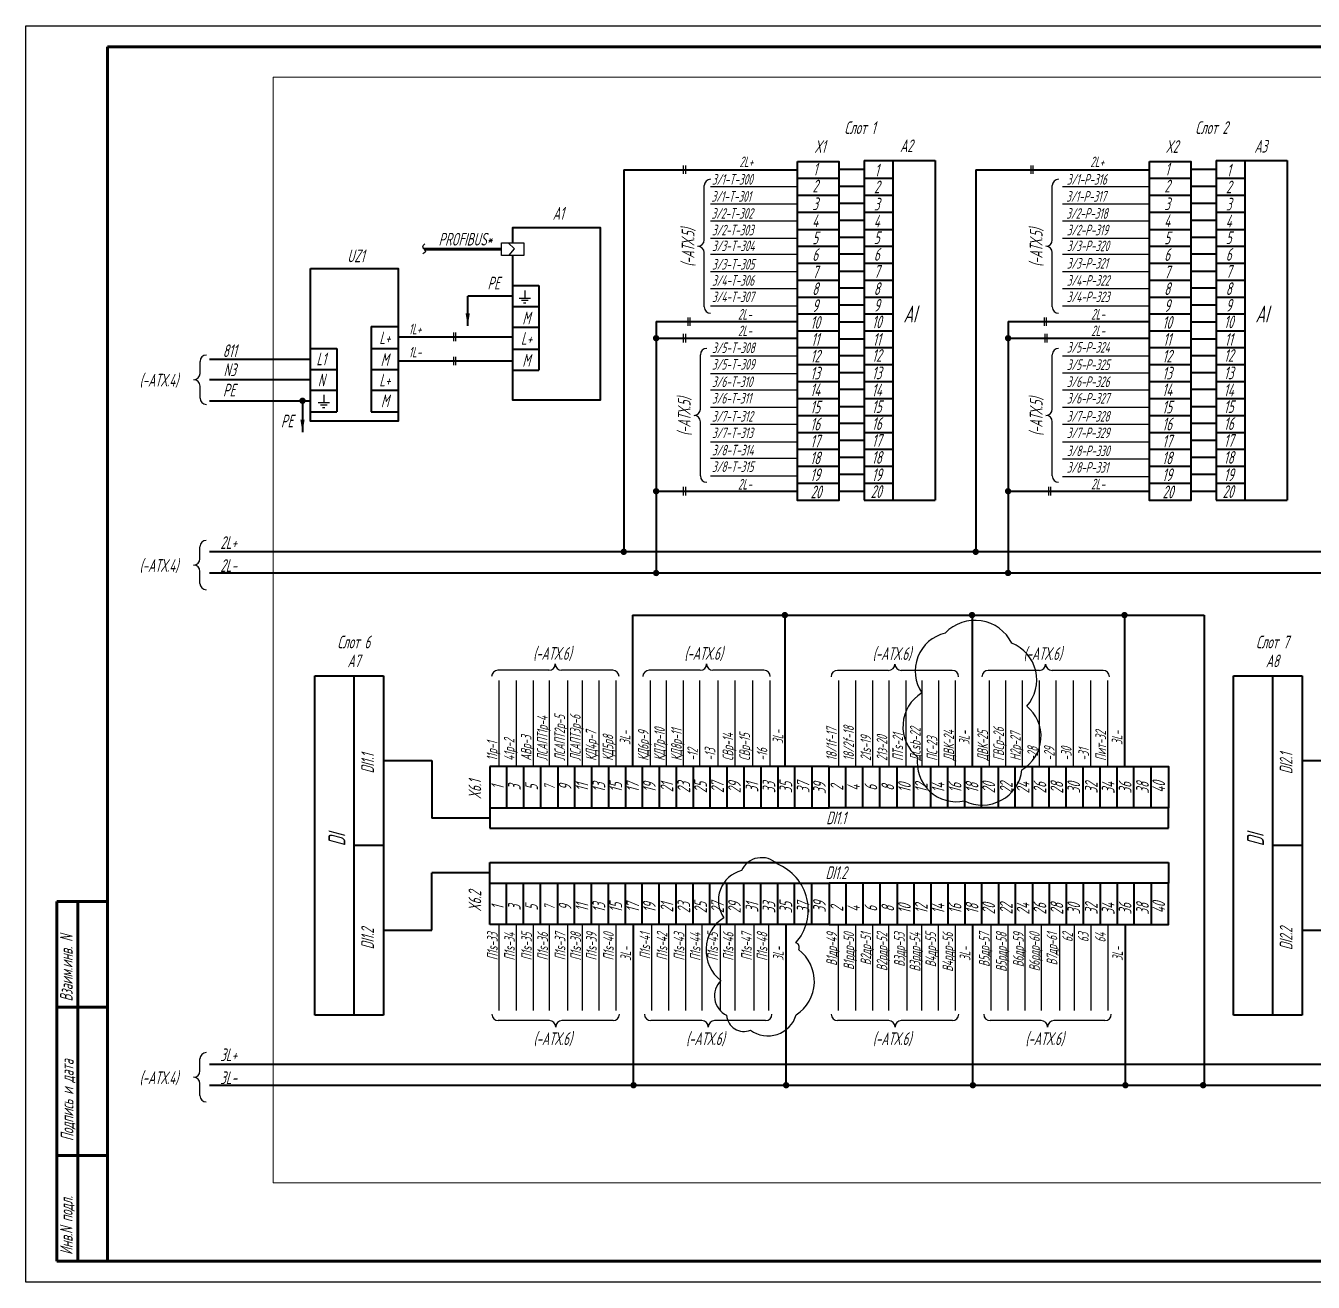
# Model space of a CAD drawing. Header units: millimetres. Extents: x -680 to 9204, y -4430 to 7779.
# Drawn here: x 3584.7 to 3888.9, y 2462.4 to 2759.4 of the extents above; entities that cross this region are included whole.
import ezdxf
from ezdxf.enums import TextEntityAlignment as Align

# ---------------------------------------------------------------- set-up
doc = ezdxf.new("R2010")
doc.units = ezdxf.units.MM
doc.layers.get('Defpoints').update_dxf_attribs({"color": 33})
for name, color, linetype, lineweight in [('Обводка', 6, 'Continuous', 25), ('Размерная', 4, 'Continuous', 25), ('Текст_КИП', 2, 'Continuous', 25), ('Тонкая', 5, 'Continuous', 20)]:
    doc.layers.add(name, color=color, linetype=linetype, lineweight=lineweight)
doc.layers.add('ТЕКСТ', color=2, linetype='Continuous')
doc.styles.add('Simplex', font='simplex.shx', dxfattribs={"width": 0.7, "oblique": 15})

msp = doc.modelspace()

# ---------------------------------------------------------------- linework, layer by layer
at = {"color": 1}
for p, q in [((3584.655, 2462.383), (3584.655, 2759.383)), ((3584.655, 2759.383), (4634.655, 2759.383)), ((4634.655, 2462.383), (3584.655, 2462.383))]:
    msp.add_line(p, q, dxfattribs=at)
at = {"lineweight": 60}
for p, q in [((3603.971, 2467.383), (3603.971, 2754.383)), ((3603.971, 2754.383), (4629.562, 2754.383)), ((3591.971, 2467.383), (3591.971, 2552.383)), ((3603.971, 2552.383), (3591.971, 2552.383)), ((3596.971, 2467.383), (3596.971, 2552.383)), ((3603.971, 2527.383), (3591.971, 2527.383)), ((3603.971, 2492.383), (3591.971, 2492.383)), ((3603.971, 2467.383), (3591.971, 2467.383)), ((4629.562, 2467.383), (3603.971, 2467.383))]:
    msp.add_line(p, q, dxfattribs=at)
at = {"lineweight": 40}
for p, q in [((3782.763, 2727.497), (3782.763, 2647.24)), ((3782.763, 2727.497), (3799.563, 2727.497)), ((3789.634, 2647.24), (3789.634, 2727.497)), ((3799.563, 2727.497), (3799.563, 2647.24)), ((3865.934, 2727.497), (3865.934, 2647.24)), ((3865.934, 2727.497), (3882.734, 2727.497)), ((3872.805, 2647.24), (3872.805, 2727.497)), ((3882.734, 2727.497), (3882.734, 2647.24)), ((3725.971, 2725.345), (3725.971, 2635.037)), ((3725.971, 2725.345), (3767.031, 2725.345)), ((3767.031, 2723.336), (3776.79, 2723.336)), ((3776.79, 2725.507), (3782.763, 2725.507)), ((3782.763, 2723.336), (3789.634, 2723.336)), ((3809.142, 2725.345), (3850.202, 2725.345)), ((3809.142, 2725.345), (3809.142, 2635.037)), ((3850.202, 2723.336), (3859.961, 2723.336)), ((3859.961, 2725.507), (3865.934, 2725.507)), ((3865.934, 2723.336), (3872.805, 2723.336)), ((3776.79, 2721.494), (3782.763, 2721.494)), ((3859.961, 2721.494), (3865.934, 2721.494)), ((3767.031, 2719.324), (3776.79, 2719.324)), ((3776.79, 2717.482), (3782.763, 2717.482)), ((3782.763, 2719.324), (3789.634, 2719.324)), ((3850.202, 2719.324), (3859.961, 2719.324)), ((3859.961, 2717.482), (3865.934, 2717.482)), ((3865.934, 2719.324), (3872.805, 2719.324)), ((3767.031, 2715.282), (3776.79, 2715.282)), ((3782.763, 2715.282), (3789.634, 2715.282)), ((3850.202, 2715.282), (3859.961, 2715.282)), ((3865.934, 2715.282), (3872.805, 2715.282)), ((3767.031, 2711.257), (3776.79, 2711.257)), ((3776.79, 2713.44), (3782.763, 2713.44)), ((3782.763, 2711.257), (3789.634, 2711.257)), ((3850.202, 2711.257), (3859.961, 2711.257)), ((3859.961, 2713.44), (3865.934, 2713.44)), ((3865.934, 2711.257), (3872.805, 2711.257)), ((3776.79, 2709.415), (3782.763, 2709.415)), ((3859.961, 2709.415), (3865.934, 2709.415)), ((3767.031, 2707.279), (3776.789, 2707.279)), ((3776.789, 2705.437), (3782.763, 2705.437)), ((3782.763, 2707.279), (3789.634, 2707.279)), ((3850.202, 2707.279), (3859.961, 2707.279)), ((3859.96, 2705.437), (3865.934, 2705.437)), ((3865.934, 2707.279), (3872.805, 2707.279)), ((3767.031, 2703.253), (3776.789, 2703.253)), ((3782.763, 2703.253), (3789.634, 2703.253)), ((3850.202, 2703.253), (3859.96, 2703.253)), ((3865.934, 2703.253), (3872.805, 2703.253)), ((3767.031, 2699.275), (3776.789, 2699.275)), ((3776.789, 2701.412), (3782.763, 2701.412)), ((3782.763, 2699.275), (3789.634, 2699.275)), ((3850.202, 2699.275), (3859.96, 2699.275)), ((3859.96, 2701.412), (3865.934, 2701.412)), ((3865.934, 2699.275), (3872.805, 2699.275)), ((3699.738, 2698.016), (3705.933, 2698.016)), ((3705.933, 2698.016), (3705.933, 2677.968)), ((3776.789, 2697.433), (3782.763, 2697.433)), ((3859.96, 2697.433), (3865.934, 2697.433)), ((3699.738, 2695.428), (3689.099, 2695.428)), ((3689.099, 2688.424), (3689.099, 2695.428)), ((3699.738, 2693.006), (3705.933, 2693.006)), ((3767.031, 2695.25), (3776.789, 2695.25)), ((3776.789, 2693.408), (3782.763, 2693.408)), ((3782.763, 2695.25), (3789.634, 2695.25)), ((3850.202, 2695.25), (3859.96, 2695.25)), ((3859.96, 2693.408), (3865.934, 2693.408)), ((3865.934, 2695.25), (3872.805, 2695.25)), ((3767.031, 2691.271), (3776.789, 2691.271)), ((3782.763, 2691.271), (3789.634, 2691.271)), ((3850.202, 2691.271), (3859.96, 2691.271)), ((3865.934, 2691.271), (3872.805, 2691.271)), ((3666.313, 2688.311), (3672.662, 2688.311)), ((3666.313, 2688.311), (3666.313, 2668.117)), ((3699.738, 2688.163), (3705.933, 2688.163)), ((3733.622, 2689.449), (3733.622, 2630.03)), ((3733.622, 2689.449), (3767.031, 2689.449)), ((3767.031, 2687.246), (3776.789, 2687.246)), ((3776.789, 2689.43), (3782.763, 2689.43)), ((3782.763, 2687.246), (3789.634, 2687.246)), ((3816.793, 2689.449), (3816.793, 2630.03)), ((3816.793, 2689.449), (3850.202, 2689.449)), ((3850.202, 2687.246), (3859.96, 2687.246)), ((3859.96, 2689.43), (3865.934, 2689.43)), ((3865.934, 2687.246), (3872.805, 2687.246)), ((3672.662, 2685.838), (3699.738, 2685.838)), ((3733.622, 2685.524), (3767.031, 2685.524)), ((3776.789, 2685.404), (3782.763, 2685.404)), ((3816.793, 2685.524), (3850.202, 2685.524)), ((3859.96, 2685.404), (3865.934, 2685.404)), ((3628.081, 2680.539), (3651.981, 2680.539)), ((3651.981, 2683.117), (3658.145, 2683.117)), ((3658.145, 2683.117), (3658.145, 2668.117)), ((3666.313, 2683.117), (3672.662, 2683.117)), ((3699.738, 2682.968), (3705.933, 2682.968)), ((3767.031, 2683.3), (3776.789, 2683.3)), ((3776.789, 2681.459), (3782.763, 2681.459)), ((3782.763, 2683.3), (3789.634, 2683.3)), ((3850.202, 2683.3), (3859.96, 2683.3)), ((3859.96, 2681.459), (3865.934, 2681.459)), ((3865.934, 2683.3), (3872.805, 2683.3)), ((3651.981, 2678.117), (3658.145, 2678.117)), ((3666.313, 2678.117), (3672.662, 2678.117)), ((3672.662, 2680.163), (3699.738, 2680.163)), ((3699.738, 2677.968), (3705.933, 2677.968)), ((3767.031, 2679.275), (3776.789, 2679.275)), ((3776.789, 2677.433), (3782.763, 2677.433)), ((3782.763, 2679.275), (3789.634, 2679.275)), ((3850.202, 2679.275), (3859.96, 2679.275)), ((3859.96, 2677.433), (3865.934, 2677.433)), ((3865.934, 2679.275), (3872.805, 2679.275)), ((3628.081, 2675.739), (3651.981, 2675.739)), ((3767.031, 2675.285), (3776.789, 2675.285)), ((3782.763, 2675.285), (3789.634, 2675.285)), ((3850.202, 2675.285), (3859.96, 2675.285)), ((3865.934, 2675.285), (3872.805, 2675.285)), ((3651.981, 2673.274), (3658.145, 2673.274)), ((3666.313, 2673.274), (3672.662, 2673.274)), ((3776.789, 2673.443), (3782.763, 2673.443)), ((3859.96, 2673.443), (3865.934, 2673.443)), ((3628.081, 2670.741), (3651.981, 2670.741)), ((3650.053, 2670.741), (3650.053, 2663.285)), ((3767.031, 2671.259), (3776.789, 2671.259)), ((3776.789, 2669.418), (3782.763, 2669.418)), ((3782.763, 2671.259), (3789.634, 2671.259)), ((3850.202, 2671.259), (3859.96, 2671.259)), ((3859.96, 2669.418), (3865.934, 2669.418)), ((3865.934, 2671.259), (3872.805, 2671.259)), ((3651.981, 2668.117), (3658.145, 2668.117)), ((3666.313, 2668.117), (3672.662, 2668.117)), ((3767.031, 2667.258), (3776.789, 2667.258)), ((3776.789, 2665.417), (3782.763, 2665.417)), ((3782.763, 2667.258), (3789.634, 2667.258)), ((3850.202, 2667.258), (3859.96, 2667.258)), ((3859.96, 2665.417), (3865.934, 2665.417)), ((3865.934, 2667.258), (3872.805, 2667.258)), ((3767.031, 2663.233), (3776.789, 2663.233)), ((3782.763, 2663.233), (3789.634, 2663.233)), ((3850.202, 2663.233), (3859.96, 2663.233)), ((3865.934, 2663.233), (3872.805, 2663.233)), ((3767.031, 2659.261), (3776.789, 2659.261)), ((3776.789, 2661.391), (3782.763, 2661.391)), ((3782.763, 2659.261), (3789.634, 2659.261)), ((3850.202, 2659.261), (3859.96, 2659.261)), ((3859.96, 2661.391), (3865.934, 2661.391)), ((3865.934, 2659.261), (3872.805, 2659.261)), ((3776.789, 2657.419), (3782.763, 2657.419)), ((3859.96, 2657.419), (3865.934, 2657.419)), ((3767.031, 2655.26), (3776.789, 2655.26)), ((3776.789, 2653.418), (3782.763, 2653.418)), ((3782.763, 2655.26), (3789.634, 2655.26)), ((3850.202, 2655.26), (3859.96, 2655.26)), ((3859.96, 2653.418), (3865.934, 2653.418)), ((3865.934, 2655.26), (3872.805, 2655.26)), ((3767.031, 2651.235), (3776.789, 2651.235)), ((3782.763, 2651.235), (3789.634, 2651.235)), ((3850.202, 2651.235), (3859.96, 2651.235)), ((3865.934, 2651.235), (3872.805, 2651.235)), ((3733.622, 2649.358), (3767.031, 2649.358)), ((3776.789, 2649.393), (3782.763, 2649.393)), ((3782.763, 2647.24), (3799.563, 2647.24)), ((3816.793, 2649.358), (3850.202, 2649.358)), ((3859.96, 2649.393), (3865.934, 2649.393)), ((3865.934, 2647.24), (3882.734, 2647.24)), ((3728.041, 2620.083), (3728.041, 2584.436)), ((3728.041, 2620.083), (3863.104, 2620.083)), ((3764.044, 2620.083), (3764.044, 2584.436)), ((3808.271, 2620.083), (3808.271, 2584.436)), ((3844.307, 2620.082), (3844.307, 2584.435)), ((3863.104, 2620.083), (3863.104, 2508.957)), ((3653.005, 2605.725), (3669.184, 2605.725)), ((3653.005, 2525.543), (3653.005, 2605.725)), ((3662.184, 2605.725), (3662.184, 2525.543)), ((3669.184, 2605.725), (3669.184, 2525.543)), ((3870.072, 2605.725), (3886.251, 2605.725)), ((3870.072, 2525.543), (3870.072, 2605.725)), ((3879.251, 2605.725), (3879.251, 2525.543)), ((3886.251, 2605.725), (3886.251, 2525.543)), ((3669.184, 2585.68), (3680.616, 2585.68)), ((3680.616, 2585.68), (3680.616, 2572.115)), ((3698.282, 2584.314), (3698.282, 2574.555)), ((3702.294, 2584.314), (3702.294, 2574.555)), ((3706.336, 2584.314), (3706.336, 2574.555)), ((3710.362, 2584.314), (3710.362, 2574.555)), ((3714.34, 2584.314), (3714.34, 2574.555)), ((3718.365, 2584.314), (3718.365, 2574.555)), ((3722.344, 2584.314), (3722.344, 2574.555)), ((3726.369, 2584.314), (3726.369, 2574.555)), ((3730.347, 2584.314), (3730.347, 2574.556)), ((3734.373, 2584.314), (3734.373, 2574.556)), ((3738.318, 2584.314), (3738.318, 2574.556)), ((3742.344, 2584.314), (3742.344, 2574.556)), ((3746.334, 2584.314), (3746.334, 2574.556)), ((3750.359, 2584.314), (3750.359, 2574.556)), ((3754.36, 2584.314), (3754.36, 2574.556)), ((3758.386, 2584.314), (3758.386, 2574.556)), ((3762.358, 2584.314), (3762.358, 2574.556)), ((3766.359, 2584.314), (3766.359, 2574.556)), ((3770.384, 2584.314), (3770.384, 2574.556)), ((3778.465, 2574.556), (3778.465, 2584.314)), ((3782.477, 2574.556), (3782.477, 2584.314)), ((3786.519, 2574.556), (3786.519, 2584.314)), ((3790.544, 2574.556), (3790.544, 2584.314)), ((3794.522, 2574.556), (3794.522, 2584.314)), ((3798.548, 2574.556), (3798.548, 2584.314)), ((3802.526, 2574.556), (3802.526, 2584.314)), ((3806.551, 2574.556), (3806.551, 2584.314)), ((3810.53, 2574.556), (3810.53, 2584.314)), ((3814.555, 2574.556), (3814.555, 2584.314)), ((3818.501, 2574.556), (3818.501, 2584.313)), ((3822.526, 2574.556), (3822.526, 2584.313)), ((3826.516, 2574.556), (3826.516, 2584.313)), ((3830.542, 2574.556), (3830.542, 2584.313)), ((3834.543, 2574.556), (3834.543, 2584.313)), ((3838.568, 2574.556), (3838.568, 2584.313)), ((3842.54, 2574.556), (3842.54, 2584.313)), ((3846.541, 2574.556), (3846.541, 2584.313)), ((3850.566, 2574.556), (3850.566, 2584.313)), ((3886.251, 2585.68), (3897.683, 2585.68)), ((3694.301, 2574.555), (3694.301, 2569.676)), ((3854.666, 2569.676), (3854.666, 2574.555)), ((3694.301, 2572.115), (3680.616, 2572.115)), ((3694.301, 2569.676), (3854.666, 2569.678)), ((3669.184, 2565.634), (3662.184, 2565.634)), ((3886.251, 2565.634), (3879.251, 2565.634)), ((3694.301, 2559.153), (3680.616, 2559.153)), ((3680.616, 2545.589), (3680.616, 2559.153)), ((3694.301, 2556.714), (3694.301, 2561.593)), ((3694.301, 2561.593), (3854.666, 2561.59)), ((3854.666, 2561.592), (3854.666, 2556.714)), ((3698.282, 2546.955), (3698.282, 2556.714)), ((3702.294, 2546.955), (3702.294, 2556.713)), ((3706.336, 2546.955), (3706.336, 2556.713)), ((3710.362, 2546.955), (3710.362, 2556.713)), ((3714.34, 2546.955), (3714.34, 2556.713)), ((3718.365, 2546.955), (3718.365, 2556.713)), ((3722.344, 2546.955), (3722.344, 2556.713)), ((3726.369, 2546.955), (3726.369, 2556.713)), ((3730.347, 2546.955), (3730.347, 2556.713)), ((3734.373, 2546.955), (3734.373, 2556.713)), ((3738.318, 2546.955), (3738.318, 2556.713)), ((3742.344, 2546.955), (3742.344, 2556.713)), ((3746.334, 2546.955), (3746.334, 2556.713)), ((3750.359, 2546.955), (3750.359, 2556.713)), ((3754.36, 2546.955), (3754.36, 2556.713)), ((3758.386, 2546.955), (3758.386, 2556.712)), ((3762.358, 2546.955), (3762.358, 2556.712)), ((3766.359, 2546.955), (3766.359, 2556.712)), ((3770.384, 2546.955), (3770.384, 2556.712)), ((3778.465, 2556.713), (3778.465, 2546.954)), ((3782.477, 2556.713), (3782.477, 2546.954)), ((3786.519, 2556.713), (3786.519, 2546.954)), ((3790.544, 2556.713), (3790.544, 2546.955)), ((3794.522, 2556.713), (3794.522, 2546.955)), ((3798.548, 2556.713), (3798.548, 2546.955)), ((3802.526, 2556.713), (3802.526, 2546.955)), ((3806.551, 2556.713), (3806.551, 2546.955)), ((3810.53, 2556.713), (3810.53, 2546.955)), ((3814.555, 2556.713), (3814.555, 2546.955)), ((3818.501, 2556.713), (3818.501, 2546.955)), ((3822.526, 2556.713), (3822.526, 2546.955)), ((3826.516, 2556.713), (3826.516, 2546.955)), ((3830.542, 2556.713), (3830.542, 2546.955)), ((3834.543, 2556.713), (3834.543, 2546.955)), ((3838.568, 2556.713), (3838.568, 2546.955)), ((3842.54, 2556.713), (3842.54, 2546.955)), ((3846.541, 2556.713), (3846.541, 2546.955)), ((3850.566, 2556.713), (3850.566, 2546.956)), ((3728.291, 2508.957), (3728.291, 2546.955)), ((3764.337, 2508.957), (3764.337, 2546.955)), ((3808.473, 2508.957), (3808.473, 2546.955)), ((3844.519, 2508.957), (3844.519, 2546.955)), ((3669.184, 2545.589), (3680.616, 2545.589)), ((3886.251, 2545.589), (3897.683, 2545.589)), ((3669.184, 2525.543), (3653.005, 2525.543)), ((3886.251, 2525.543), (3870.072, 2525.543))]:
    msp.add_line(p, q, dxfattribs=at)
for p, q in [((3746.474, 2721.356), (3767.031, 2721.356)), ((3829.645, 2721.356), (3850.202, 2721.356)), ((3746.474, 2717.314), (3767.031, 2717.314)), ((3829.645, 2717.314), (3850.202, 2717.314)), ((3746.474, 2713.289), (3767.031, 2713.289)), ((3829.645, 2713.289), (3850.202, 2713.289)), ((3700.14, 2706.619), (3698.668, 2708.059)), ((3746.474, 2709.164), (3767.031, 2709.164)), ((3829.645, 2709.164), (3850.202, 2709.164)), ((3698.884, 2705.117), (3700.14, 2706.619)), ((3746.474, 2705.361), (3767.031, 2705.361)), ((3829.645, 2705.361), (3850.202, 2705.361)), ((3746.474, 2701.307), (3767.031, 2701.307)), ((3829.645, 2701.307), (3850.202, 2701.307)), ((3746.474, 2697.281), (3767.031, 2697.281)), ((3829.645, 2697.281), (3850.202, 2697.281)), ((3746.474, 2693.169), (3767.031, 2693.169)), ((3829.645, 2693.169), (3850.202, 2693.169)), ((3746.474, 2681.365), (3767.031, 2681.365)), ((3829.645, 2681.386), (3850.202, 2681.386)), ((3746.474, 2677.22), (3767.031, 2677.22)), ((3829.645, 2677.364), (3850.202, 2677.364)), ((3746.474, 2673.339), (3767.031, 2673.339)), ((3829.645, 2673.339), (3850.202, 2673.339)), ((3746.474, 2669.194), (3767.031, 2669.194)), ((3829.645, 2669.194), (3850.202, 2669.194)), ((3746.474, 2665.169), (3767.031, 2665.169)), ((3829.645, 2665.169), (3850.202, 2665.169)), ((3746.474, 2661.023), (3767.031, 2661.023)), ((3829.645, 2661.023), (3850.202, 2661.023)), ((3746.474, 2657.171), (3767.031, 2657.171)), ((3829.645, 2656.998), (3850.202, 2656.998)), ((3746.474, 2653.026), (3767.031, 2653.026)), ((3829.645, 2652.853), (3850.202, 2652.853)), ((3669.184, 2605.725), (3669.184, 2565.634)), ((3696.475, 2604.651), (3696.475, 2584.314)), ((3700.517, 2604.651), (3700.517, 2584.314)), ((3704.542, 2604.651), (3704.542, 2584.314)), ((3708.345, 2604.651), (3708.345, 2584.314)), ((3712.688, 2604.651), (3712.688, 2584.314)), ((3716.145, 2604.651), (3716.145, 2584.314)), ((3720.091, 2604.651), (3720.091, 2584.314)), ((3724.07, 2604.651), (3724.07, 2584.314)), ((3732.208, 2604.651), (3732.208, 2584.314)), ((3736.012, 2604.651), (3736.012, 2584.314)), ((3740.037, 2604.651), (3740.037, 2584.314)), ((3752.199, 2604.651), (3752.199, 2584.314)), ((3756.377, 2604.651), (3756.377, 2584.314)), ((3776.712, 2604.651), (3776.712, 2584.313)), ((3780.754, 2604.651), (3780.754, 2584.313)), ((3784.78, 2604.651), (3784.78, 2584.313)), ((3788.583, 2604.651), (3788.583, 2584.313)), ((3792.646, 2604.651), (3792.646, 2584.313)), ((3796.415, 2604.651), (3796.415, 2584.313)), ((3800.329, 2604.651), (3800.329, 2584.313)), ((3804.307, 2604.651), (3804.307, 2584.313)), ((3812.311, 2604.651), (3812.311, 2584.313)), ((3816.15, 2604.651), (3816.15, 2584.313)), ((3820.14, 2604.651), (3820.14, 2584.313)), ((3840.264, 2604.65), (3840.264, 2584.313)), ((3886.251, 2605.725), (3886.251, 2565.634)), ((3696.561, 2526.618), (3696.561, 2546.955)), ((3700.603, 2526.618), (3700.603, 2546.955)), ((3704.628, 2526.618), (3704.628, 2546.955)), ((3708.431, 2526.618), (3708.431, 2546.955)), ((3712.775, 2526.618), (3712.775, 2546.955)), ((3716.231, 2526.618), (3716.231, 2546.955)), ((3720.177, 2526.618), (3720.177, 2546.955)), ((3724.203, 2526.618), (3724.203, 2546.955)), ((3732.607, 2526.618), (3732.607, 2546.955)), ((3736.649, 2526.618), (3736.649, 2546.955)), ((3740.674, 2526.618), (3740.674, 2546.955)), ((3744.477, 2526.618), (3744.477, 2546.955)), ((3748.821, 2526.618), (3748.821, 2546.955)), ((3752.277, 2526.618), (3752.277, 2546.955)), ((3756.818, 2526.618), (3756.818, 2546.955)), ((3760.275, 2526.618), (3760.275, 2546.955)), ((3776.743, 2526.618), (3776.743, 2546.955)), ((3780.785, 2526.618), (3780.785, 2546.955)), ((3784.811, 2526.618), (3784.811, 2546.955)), ((3788.614, 2526.618), (3788.614, 2546.955)), ((3792.957, 2526.618), (3792.957, 2546.955)), ((3796.414, 2526.618), (3796.414, 2546.955)), ((3800.36, 2526.618), (3800.36, 2546.955)), ((3804.385, 2526.618), (3804.385, 2546.955)), ((3812.789, 2526.618), (3812.789, 2546.955)), ((3816.831, 2526.618), (3816.831, 2546.955)), ((3820.857, 2526.618), (3820.857, 2546.955)), ((3824.66, 2526.618), (3824.66, 2546.955)), ((3829.003, 2526.618), (3829.003, 2546.955))]:
    msp.add_line(p, q)
at = {"color": 2, "lineweight": 60}
msp.add_line((3697.096, 2706.579), (3678.788, 2706.579), dxfattribs=at)
at = {"color": 1, "lineweight": 40}
for p, q in [((4184.413, 2635.037), (3628.081, 2635.037)), ((3628.081, 2513.962), (4292.63, 2513.961))]:
    msp.add_line(p, q, dxfattribs=at)
at = {"color": 4, "lineweight": 40}
for p, q in [((3628.081, 2630.03), (4163.206, 2630.029)), ((3628.081, 2508.954), (4296.834, 2508.954))]:
    msp.add_line(p, q, dxfattribs=at)
at = {"lineweight": 40}
for points in [[(3767.031, 2727.317), (3776.79, 2727.317), (3776.788, 2647.135), (3767.031, 2647.135)], [(3850.202, 2727.317), (3859.961, 2727.317), (3859.959, 2647.135), (3850.202, 2647.135)], [(3651.981, 2702.03), (3672.662, 2702.03), (3672.662, 2665.943), (3651.981, 2665.943)], [(3694.301, 2584.314), (3694.301, 2574.555), (3774.484, 2574.556), (3774.484, 2584.314)], [(3774.484, 2574.556), (3774.484, 2584.314), (3854.666, 2584.313), (3854.666, 2574.556)], [(3694.301, 2546.955), (3694.301, 2556.714), (3774.484, 2556.712), (3774.484, 2546.955)], [(3774.484, 2556.713), (3774.484, 2546.954), (3854.666, 2546.956), (3854.666, 2556.713)]]:
    msp.add_lwpolyline(points, close=True, dxfattribs=at)
msp.add_lwpolyline([(3699.738, 2708.06), (3699.738, 2711.696), (3720.42, 2711.696), (3720.42, 2670.879), (3699.738, 2670.879), (3699.738, 2705.109)], dxfattribs=at)
msp.add_lwpolyline([(3702.38, 2705.109), (3697.096, 2705.109), (3697.096, 2708.06), (3702.38, 2708.06)], close=True)
at = {"lineweight": 40, "const_width": 0.75}
for points in [[(3733.247, 2685.524, 1), (3733.997, 2685.524, 1)], [(3816.418, 2685.524, 1), (3817.168, 2685.524, 1)], [(3649.678, 2670.741, 1), (3650.428, 2670.741, 1)], [(3733.247, 2649.358, 1), (3733.997, 2649.358, 1)], [(3816.418, 2649.358, 1), (3817.168, 2649.358, 1)], [(3725.596, 2635.037, 1), (3726.346, 2635.037, 1)], [(3808.767, 2635.037, 1), (3809.517, 2635.037, 1)], [(3733.247, 2630.029, 1), (3733.997, 2630.029, 1)], [(3816.418, 2630.03, 1), (3817.168, 2630.03, 1)], [(3764.044, 2619.709, 1), (3764.044, 2620.459, 1)], [(3808.271, 2619.709, 1), (3808.271, 2620.459, 1)], [(3844.307, 2619.708, 1), (3844.307, 2620.458, 1)], [(3728.666, 2508.954, -1), (3727.916, 2508.954, -1)], [(3764.712, 2508.954, -1), (3763.962, 2508.954, -1)], [(3808.849, 2508.954, -1), (3808.099, 2508.954, -1)], [(3844.895, 2508.954, -1), (3844.145, 2508.954, -1)], [(3863.256, 2508.954, -1), (3862.506, 2508.954, -1)]]:
    msp.add_lwpolyline(points, format="xyb", close=True, dxfattribs=at)
msp.add_spline([(3678.977, 2707.845), (3678.45, 2707.076), (3679.142, 2706.055), (3678.453, 2705.476)], degree=3)
at = {"lineweight": 40}
for points in [[(3688.599, 2691.424), (3689.599, 2691.424), (3689.099, 2688.424)], [(3650.553, 2666.285), (3649.553, 2666.285), (3650.053, 2663.285)]]:
    msp.add_solid(points, dxfattribs=at)
at = {"layer": 'Defpoints'}
for p, q in [((3743.84, 2604.651), (3743.84, 2584.314)), ((3748.183, 2604.651), (3748.183, 2584.314)), ((3760.476, 2604.651), (3760.476, 2584.314)), ((3824.165, 2604.651), (3824.165, 2584.313)), ((3828.113, 2604.651), (3828.113, 2584.313)), ((3832.139, 2604.651), (3832.139, 2584.313)), ((3836.238, 2604.65), (3836.238, 2584.313)), ((3832.46, 2526.618), (3832.46, 2546.955)), ((3836.406, 2526.618), (3836.406, 2546.955)), ((3840.431, 2526.618), (3840.431, 2546.955))]:
    msp.add_line(p, q, dxfattribs=at)
at = {"layer": 'Defpoints', "color": 2}
for points in [[(3801.933, 2615.84, 0.5205671), (3796.404, 2601.672, 0.5205671), (3796.404, 2601.672, 0.5205671), (3795.411, 2586.513, 0.5205671), (3795.411, 2586.513, 0.5205671), (3806.469, 2576.171, 0.5205671), (3806.469, 2576.171, 0.5205671), (3820.08, 2583.538, 0.5205671), (3820.08, 2583.538, 0.5205671), (3821.214, 2598.555, 0.5205671), (3821.214, 2598.555, 0.5205671), (3817.669, 2613.431, 0.5205671), (3817.669, 2613.431, 0.5205671)], [(3762.218, 2561.252, 0.5205671), (3753.775, 2559.677, 0.5205671), (3749.61, 2548.541, 0.5205671), (3748.935, 2533.692, 0.5205671), (3750.285, 2525.48, 0.5205671), (3755.914, 2521.993, 0.5205671), (3766.72, 2525.592, 0.5205671), (3767.283, 2541.004, 0.5205671), (3767.283, 2541.004, 0.5205671), (3766.608, 2542.579, 0.5205671)]]:
    msp.add_lwpolyline(points, format="xyb", close=True, dxfattribs=at)
at = {"layer": 'Обводка'}
for p, q in [((3744.974, 2708.752), (3744.974, 2721.588)), ((3827.245, 2708.752), (3827.245, 2721.588)), ((3744.974, 2692.932), (3744.974, 2705.752)), ((3827.245, 2692.932), (3827.245, 2705.752)), ((3744.074, 2668.782), (3744.074, 2681.618)), ((3827.245, 2668.782), (3827.245, 2681.618)), ((3625.86, 2677.209), (3625.86, 2680.045)), ((3625.86, 2671.372), (3625.86, 2674.209)), ((3744.074, 2652.962), (3744.074, 2665.782)), ((3827.245, 2652.962), (3827.245, 2665.782)), ((3625.812, 2633.404), (3625.812, 2636.24)), ((3625.812, 2627.568), (3625.812, 2630.404)), ((3708.313, 2607.051), (3696.24, 2607.051)), ((3723.364, 2607.051), (3711.29, 2607.051)), ((3744.047, 2607.051), (3731.974, 2607.051)), ((3759.098, 2607.051), (3747.024, 2607.051)), ((3788.551, 2607.01), (3776.478, 2607.01)), ((3803.602, 2607.01), (3791.528, 2607.01)), ((3824.185, 2607.01), (3812.112, 2607.01)), ((3839.236, 2607.01), (3827.162, 2607.01)), ((3708.399, 2524.217), (3696.327, 2524.217)), ((3723.451, 2524.217), (3711.377, 2524.217)), ((3744.445, 2524.217), (3732.373, 2524.217)), ((3759.497, 2524.217), (3747.423, 2524.217)), ((3788.582, 2524.217), (3776.509, 2524.217)), ((3803.633, 2524.217), (3791.559, 2524.217)), ((3824.628, 2524.217), (3812.555, 2524.217)), ((3839.679, 2524.217), (3827.605, 2524.217)), ((3625.812, 2512.329), (3625.812, 2515.166)), ((3625.812, 2506.493), (3625.812, 2509.329))]:
    msp.add_line(p, q, dxfattribs=at)
for centre, start, end in [((3746.474, 2721.588), 90, 180), ((3828.745, 2721.588), 90, 180), ((3743.474, 2708.752), 270, 0), ((3825.745, 2708.752), 270, 0), ((3743.474, 2705.752), 0, 90), ((3825.745, 2705.752), 0, 90), ((3746.474, 2692.932), 180, 270), ((3828.745, 2692.932), 180, 270), ((3627.36, 2680.045), 90, 180), ((3745.574, 2681.618), 90, 180), ((3828.745, 2681.618), 90, 180), ((3624.36, 2677.209), 270, 0), ((3624.36, 2674.209), 0, 90), ((3627.36, 2671.372), 180, 270), ((3742.574, 2668.782), 270, 0), ((3825.745, 2668.782), 270, 0), ((3742.574, 2665.782), 0, 90), ((3825.745, 2665.782), 0, 90), ((3745.574, 2652.962), 180, 270), ((3828.745, 2652.962), 180, 270), ((3627.312, 2636.24), 90, 180), ((3624.312, 2633.404), 270, 0), ((3624.312, 2630.404), 0, 90), ((3627.312, 2627.568), 180, 270), ((3708.302, 2608.551), 270, 0), ((3711.302, 2608.551), 180, 270), ((3744.036, 2608.551), 270, 0), ((3747.036, 2608.551), 180, 270), ((3788.54, 2608.51), 270, 0), ((3791.54, 2608.51), 180, 270), ((3824.174, 2608.51), 270, 0), ((3827.174, 2608.51), 180, 270), ((3696.24, 2605.551), 90, 180), ((3723.364, 2605.551), 0, 90), ((3731.974, 2605.551), 90, 180), ((3759.098, 2605.551), 0, 90), ((3776.478, 2605.51), 90, 180), ((3803.602, 2605.51), 0, 90), ((3812.112, 2605.51), 90, 180), ((3839.236, 2605.51), 0, 90), ((3696.327, 2525.717), 180, 270), ((3723.451, 2525.717), 270, 0), ((3732.373, 2525.717), 180, 270), ((3759.497, 2525.717), 270, 0), ((3776.509, 2525.717), 180, 270), ((3803.633, 2525.717), 270, 0), ((3812.555, 2525.717), 180, 270), ((3839.679, 2525.717), 270, 0), ((3708.389, 2522.717), 0, 90), ((3711.389, 2522.717), 90, 180), ((3744.435, 2522.717), 0, 90), ((3747.435, 2522.717), 90, 180), ((3788.571, 2522.717), 0, 90), ((3791.571, 2522.717), 90, 180), ((3824.617, 2522.717), 0, 90), ((3827.617, 2522.717), 90, 180), ((3627.312, 2515.166), 90, 180), ((3624.312, 2512.329), 270, 0), ((3624.312, 2509.329), 0, 90), ((3627.312, 2506.493), 180, 270)]:
    msp.add_arc(centre, 1.5, start, end, dxfattribs=at)
at = {"layer": 'Размерная', "ltscale": 0.9}
for p, q in [((3740.05, 2726.345), (3740.05, 2724.345)), ((3740.55, 2726.345), (3740.55, 2724.345)), ((3822.15, 2726.345), (3822.15, 2724.345)), ((3822.65, 2726.345), (3822.65, 2724.345)), ((3741.101, 2690.449), (3741.101, 2688.449)), ((3741.601, 2690.449), (3741.601, 2688.449)), ((3825.319, 2690.449), (3825.319, 2688.449)), ((3825.819, 2690.449), (3825.819, 2688.449)), ((3685.7, 2686.838), (3685.7, 2684.838)), ((3686.2, 2686.838), (3686.2, 2684.838)), ((3740.05, 2686.524), (3740.05, 2684.524)), ((3740.55, 2686.524), (3740.55, 2684.524)), ((3825.486, 2686.524), (3825.486, 2684.524)), ((3825.986, 2686.524), (3825.986, 2684.524)), ((3685.7, 2681.163), (3685.7, 2679.163)), ((3686.2, 2681.163), (3686.2, 2679.163)), ((3740.05, 2650.358), (3740.05, 2648.358)), ((3740.55, 2650.358), (3740.55, 2648.358)), ((3826.32, 2650.358), (3826.32, 2648.358)), ((3826.82, 2650.358), (3826.82, 2648.358))]:
    msp.add_line(p, q, dxfattribs=at)
at = {"layer": 'ТЕКСТ'}
for p, q in [((3702.573, 2696.798), (3702.573, 2694.95)), ((3703.896, 2694.95), (3701.251, 2694.95)), ((3703.367, 2694.421), (3701.78, 2694.421)), ((3702.309, 2693.892), (3702.838, 2693.892)), ((3655.08, 2672.113), (3655.08, 2670.223)), ((3656.403, 2670.223), (3653.757, 2670.223)), ((3655.873, 2669.694), (3654.286, 2669.694)), ((3654.815, 2669.165), (3655.344, 2669.165))]:
    msp.add_line(p, q, dxfattribs=at)
at = {"layer": 'Тонкая'}
for p, q in [((4314.005, 2747.242), (3643.097, 2747.242)), ((3643.097, 2747.242), (3643.097, 2485.861)), ((4314.005, 2485.861), (3643.097, 2485.861))]:
    msp.add_line(p, q, dxfattribs=at)

# ---------------------------------------------------------------- texts
at = {"layer": 'Defpoints', "style": 'Simplex', "oblique": 15, "width": 0.6}
for p in [(3793.59, 2691.259), (3876.761, 2691.259)]:
    msp.add_text('AI', height=4, dxfattribs=at).set_placement(p, align=Align.MIDDLE)
for s, p in [('-28', (3823.825, 2585.633)), ('-29', (3827.772, 2585.633)), ('-30', (3831.798, 2585.633)), ('-12', (3743.474, 2585.633)), ('-13', (3747.596, 2585.633)), ('-16', (3759.891, 2585.633)), ('-31', (3835.897, 2585.633))]:
    msp.add_text(s, height=2.5, rotation=90, dxfattribs=at).set_placement(p)
for s, p in [('62', (3832.094, 2545.008)), ('63', (3835.819, 2545.008)), ('64', (3839.844, 2545.008))]:
    msp.add_text(s, height=2.5, rotation=90, dxfattribs=at).set_placement(p, align=Align.RIGHT)
at = {"layer": 'ТЕКСТ', "color": 4, "style": 'Simplex', "oblique": 15, "width": 0.6}
for s, p in [('Слот 1', (3781.786, 2735.297)), ('Слот 2', (3864.884, 2735.312)), ('X1', (3772.326, 2730.832)), ('А2', (3792.75, 2731.006)), ('X2', (3855.497, 2730.832)), ('А3', (3876.509, 2730.897)), ('А1', (3710.499, 2715.029)), ('UZ1', (3662.673, 2704.982))]:
    msp.add_text(s, height=3, dxfattribs=at).set_placement(p, align=Align.MIDDLE)
at = {"layer": 'ТЕКСТ', "style": 'Simplex', "oblique": 15, "width": 0.6}
for s, height, p in [('2L+', 2.5, (3754.924, 2725.955)), ('2L+', 2.5, (3837.835, 2725.955)), ('PROFIBUS*', 3, (3688.527, 2707.423)), ('РЕ', 3, (3695.231, 2697.061)), ('2L-', 2.5, (3754.589, 2689.936)), ('2L-', 2.5, (3838.04, 2689.947)), ('1L+', 2.5, (3676.642, 2686.446)), ('2L-', 2.5, (3754.589, 2686.01)), ('2L-', 2.5, (3838.04, 2686.021)), ('811', 3, (3632.869, 2681.062)), ('1L-', 2.5, (3676.642, 2680.982)), ('N3', 3, (3632.869, 2676.55)), ('(-АТХ.4)', 3, (3616.106, 2674.101)), ('РЕ', 3, (3632.725, 2671.751)), ('РЕ', 3, (3646.418, 2664.462)), ('2L-', 2.5, (3754.589, 2649.762)), ('2L-', 2.5, (3838.04, 2649.809)), ('2L+', 3, (3632.588, 2635.724)), ('(-АТХ.4)', 3, (3616.106, 2630.296)), ('2L-', 3, (3632.588, 2630.299)), ('3L+', 3, (3632.587, 2514.649)), ('(-АТХ.4)', 3, (3616.105, 2509.222)), ('3L-', 3, (3632.587, 2509.225))]:
    msp.add_text(s, height=height, dxfattribs=at).set_placement(p, align=Align.CENTER)
at = {"layer": 'ТЕКСТ', "color": 2, "style": 'Simplex', "oblique": 15, "width": 0.6}
for s, p in [('1', (3771.207, 2723.976)), ('1', (3785.761, 2723.761)), ('1', (3854.378, 2723.976)), ('1', (3868.932, 2723.761)), ('2', (3771.207, 2719.996)), ('2', (3785.761, 2719.781)), ('2', (3854.378, 2719.996)), ('2', (3868.932, 2719.781)), ('3', (3771.207, 2715.791)), ('3', (3785.761, 2715.714)), ('3', (3854.378, 2715.791)), ('3', (3868.932, 2715.714)), ('4', (3771.207, 2711.77)), ('4', (3785.761, 2711.714)), ('4', (3854.378, 2711.77)), ('4', (3868.932, 2711.714)), ('5', (3771.207, 2707.731)), ('5', (3785.761, 2707.781)), ('5', (3854.378, 2707.731)), ('5', (3868.932, 2707.781)), ('6', (3771.207, 2703.784)), ('6', (3785.761, 2703.842)), ('6', (3854.378, 2703.784)), ('6', (3868.932, 2703.842)), ('7', (3771.207, 2699.688)), ('7', (3785.761, 2699.806)), ('7', (3854.378, 2699.688)), ('7', (3868.932, 2699.806)), ('8', (3771.207, 2695.726)), ('8', (3785.761, 2695.734)), ('8', (3854.378, 2695.726)), ('8', (3868.932, 2695.734)), ('9', (3771.207, 2691.737)), ('9', (3785.761, 2691.811)), ('9', (3854.378, 2691.737)), ('9', (3868.932, 2691.811)), ('10', (3771.207, 2687.764)), ('10', (3785.761, 2687.888)), ('10', (3854.378, 2687.764)), ('10', (3868.932, 2687.888)), ('11', (3771.207, 2683.743)), ('11', (3785.761, 2683.74)), ('11', (3854.378, 2683.743)), ('11', (3868.932, 2683.74)), ('12', (3771.207, 2679.788)), ('12', (3785.761, 2679.948)), ('12', (3854.378, 2679.788)), ('12', (3868.932, 2679.948)), ('13', (3771.207, 2675.765)), ('13', (3785.761, 2675.824)), ('13', (3854.378, 2675.765)), ('13', (3868.932, 2675.824)), ('14', (3771.207, 2671.825)), ('14', (3785.761, 2671.784)), ('14', (3854.378, 2671.825)), ('14', (3868.932, 2671.784)), ('15', (3771.207, 2667.763)), ('15', (3785.761, 2667.844)), ('15', (3854.378, 2667.763)), ('15', (3868.932, 2667.844)), ('16', (3771.207, 2663.734)), ('16', (3785.761, 2663.847)), ('16', (3854.378, 2663.734)), ('16', (3868.932, 2663.847)), ('17', (3771.207, 2659.69)), ('17', (3785.761, 2659.847)), ('17', (3854.378, 2659.69)), ('17', (3868.932, 2659.847)), ('18', (3771.207, 2655.739)), ('18', (3785.761, 2655.847)), ('18', (3854.378, 2655.739)), ('18', (3868.932, 2655.847)), ('19', (3771.207, 2651.747)), ('19', (3785.761, 2651.747)), ('19', (3854.378, 2651.747)), ('19', (3868.932, 2651.747)), ('20', (3771.398, 2647.69)), ('20', (3785.608, 2647.769)), ('20', (3854.569, 2647.69)), ('20', (3868.779, 2647.769))]:
    msp.add_text(s, height=3, dxfattribs=at).set_placement(p, align=Align.CENTER)
at = {"layer": 'ТЕКСТ', "style": 'Simplex', "oblique": 15, "width": 0.6}
for s, p in [('3/1-T-300', (3746.832, 2721.822)), ('3/1-Р-316', (3830.673, 2721.822)), ('3/1-T-301', (3746.701, 2717.793)), ('3/1-Р-317', (3830.543, 2717.793)), ('3/2-Т-302', (3746.701, 2713.768)), ('3/2-P-318', (3830.543, 2713.768)), ('3/2-Т-303', (3746.832, 2709.842)), ('3/2-P-319', (3830.673, 2709.842)), ('3/3-T-304', (3746.832, 2706.1)), ('3/3-Р-320', (3830.673, 2706.1)), ('3/3-T-305', (3746.832, 2701.753)), ('3/3-Р-321', (3830.673, 2701.987)), ('3/4-Т-306', (3746.832, 2697.928)), ('3/4-P-322', (3830.673, 2697.928)), ('3/4-Т-307', (3746.832, 2694.055)), ('3/4-P-323', (3830.673, 2694.055)), ('3/5-T-308', (3746.832, 2682.012)), ('3/5-Р-324', (3830.673, 2682.125)), ('3/5-T-309', (3746.832, 2678.106)), ('3/5-Р-325', (3830.673, 2678.011)), ('3/6-Т-310', (3746.832, 2673.986)), ('3/6-P-326', (3830.673, 2673.986)), ('3/6-Т-311', (3746.832, 2670.08)), ('3/6-P-327', (3830.673, 2670.08))]:
    msp.add_text(s, height=2.5, dxfattribs=at).set_placement(p)
at = {"layer": 'ТЕКСТ', "color": 1, "style": 'Simplex', "oblique": 15, "width": 0.6}
for p in [(3742.667, 2706.935), (3824.937, 2706.935), (3741.766, 2666.965), (3824.937, 2666.965)]:
    msp.add_text('(-АТХ.5)', height=3, rotation=90, dxfattribs=at).set_placement(p, align=Align.CENTER)
at = {"layer": 'ТЕКСТ', "color": 2, "style": 'Simplex', "oblique": 15, "width": 0.6}
for s, p in [('М', (3702.919, 2690.302)), ('L+', (3669.502, 2685.619)), ('L+', (3702.987, 2685.471)), ('L1', (3654.481, 2680.617)), ('М', (3669.434, 2680.448)), ('М', (3702.919, 2680.299)), ('N', (3654.481, 2675.617)), ('L+', (3669.502, 2675.617)), ('М', (3669.502, 2670.718))]:
    msp.add_text(s, height=3, dxfattribs=at).set_placement(p, align=Align.MIDDLE)
at = {"layer": 'ТЕКСТ', "color": 6, "style": 'Simplex', "oblique": 15, "width": 0.6}
for s, p in [('3/7-T-312', (3746.832, 2665.815)), ('3/7-Р-328', (3830.673, 2665.815)), ('3/7-T-313', (3746.832, 2661.91)), ('3/7-Р-329', (3830.673, 2661.91)), ('3/8-T-314', (3746.832, 2657.818)), ('3/8-P-330', (3830.673, 2657.645)), ('3/8-T-315', (3746.832, 2653.912)), ('3/8-P-331', (3830.673, 2653.739))]:
    msp.add_text(s, height=2.5, dxfattribs=at).set_placement(p)
at = {"layer": 'Текст_КИП', "color": 4, "style": 'Simplex', "oblique": 15, "width": 0.6}
for s, p in [('Слот 6', (3662.184, 2613.72)), ('Слот 7', (3879.251, 2613.72)), ('А7', (3662.184, 2609.258)), ('А8', (3879.251, 2609.258))]:
    msp.add_text(s, height=3, dxfattribs=at).set_placement(p, align=Align.MIDDLE)
at = {"layer": 'Текст_КИП', "color": 1, "style": 'Simplex', "oblique": 15, "width": 0.6}
for p in [(3709.093, 2609.518), (3744.827, 2609.518), (3789.331, 2609.477), (3824.965, 2609.477), (3709.18, 2518.455), (3745.226, 2518.455), (3789.362, 2518.455), (3825.408, 2518.455)]:
    msp.add_text('(-АТХ.6)', height=3, dxfattribs=at).set_placement(p, align=Align.CENTER)
at = {"layer": 'Текст_КИП', "style": 'Simplex', "oblique": 15, "width": 0.6}
for s, height, p in [('ЛСАПТ1p-4', 2.5, (3707.98, 2585.633)), ('ЛСАПТ2p-5', 2.5, (3712.101, 2585.633)), ('ЛСАПТ3p-6', 2.5, (3715.78, 2585.633)), ('КД4p-7', 2.5, (3719.504, 2585.633)), ('КД6p-9', 2.5, (3731.831, 2585.633)), ('КД7p-10', 2.5, (3735.663, 2585.633)), ('КД8p-11', 2.5, (3739.659, 2585.633)), ('СВp-14', 2.5, (3751.833, 2585.633)), ('СВp-15', 2.5, (3755.791, 2585.633)), ('18/1f-17', 2.5, (3776.321, 2585.633)), ('18/2f-18', 2.5, (3780.363, 2585.633)), ('ПТs-21', 2.5, (3791.987, 2585.633)), ('ДСsb-22', 2.5, (3796.108, 2585.633)), ('ДВК-24', 2.5, (3804.045, 2585.633)), ('ДВК-25', 2.5, (3812.049, 2585.633)), ('ГВСр-26', 2.5, (3815.809, 2585.633)), ('Н2р-27', 2.5, (3819.799, 2585.633)), ('Пит-32', 2.5, (3839.923, 2585.633)), ('11p-1', 2.5, (3696.097, 2585.633)), ('41p-2', 2.5, (3700.139, 2585.633)), ('АВр-3', 2.5, (3704.164, 2585.633)), ('КД5p8', 2.5, (3723.482, 2585.633)), ('21s-19', 2.5, (3784.405, 2585.633)), ('21з-20', 2.5, (3788.242, 2585.633)), ('ПС-23', 2.5, (3800.067, 2585.633)), ('Взаим.инв. N', 3, (3595.734, 2528.75)), ('Подпись и дата', 3, (3595.944, 2495.755)), ('Инв.N подл.', 3, (3595.734, 2468.854))]:
    msp.add_text(s, height=height, rotation=90, dxfattribs=at).set_placement(p)
for p in [(3727.543, 2591.055), (3763.648, 2591.259), (3807.682, 2591.054), (3843.809, 2591.054), (3727.681, 2540.008), (3763.727, 2540.008), (3807.864, 2540.008), (3843.91, 2540.008)]:
    msp.add_text('3L-', height=2.5, rotation=90, dxfattribs=at).set_placement(p, align=Align.CENTER)
at = {"layer": 'Текст_КИП', "color": 1, "style": 'Simplex', "oblique": 15, "width": 0.6}
for s, p in [('DI1.1', (3665.432, 2584.981)), ('DI2.1', (3882.499, 2584.981)), ('DI1.2', (3665.432, 2543.569)), ('DI2.2', (3882.499, 2543.569))]:
    msp.add_text(s, height=3, rotation=90, dxfattribs=at).set_placement(p, align=Align.MIDDLE)
at = {"layer": 'Текст_КИП', "color": 4, "style": 'Simplex', "oblique": 15, "width": 0.6}
for s, p in [('X6.1', (3690.787, 2578.83)), ('X6.2', (3690.787, 2552.438))]:
    msp.add_text(s, height=3, rotation=90, dxfattribs=at).set_placement(p, align=Align.MIDDLE)
at = {"layer": 'Текст_КИП', "color": 2, "style": 'Simplex', "oblique": 15, "width": 0.6}
for s, height, p in [('1', 3, (3697.642, 2579.332)), ('3', 3, (3701.623, 2579.332)), ('5', 3, (3705.69, 2579.332)), ('7', 2.5, (3709.69, 2579.332)), ('9', 3, (3713.623, 2579.332)), ('11', 3, (3717.589, 2579.332)), ('13', 3, (3721.589, 2579.332)), ('15', 3, (3725.589, 2579.332)), ('17', 3, (3729.589, 2579.332)), ('19', 3, (3733.522, 2579.332)), ('21', 3, (3737.671, 2579.332)), ('23', 3, (3741.671, 2579.332)), ('25', 3, (3745.637, 2579.332)), ('27', 3, (3749.637, 2579.332)), ('29', 3, (3753.637, 2579.332)), ('31', 3, (3757.771, 2579.332)), ('33', 3, (3761.771, 2579.332)), ('35', 3, (3765.771, 2579.332)), ('37', 3, (3769.872, 2579.332)), ('39', 3, (3773.715, 2579.141)), ('2', 3, (3777.825, 2579.244)), ('4', 3, (3781.805, 2579.244)), ('6', 3, (3785.872, 2579.244)), ('8', 3, (3789.872, 2579.244)), ('10', 3, (3793.805, 2579.244)), ('12', 3, (3797.772, 2579.244)), ('14', 3, (3801.772, 2579.244)), ('16', 3, (3805.772, 2579.244)), ('18', 3, (3809.772, 2579.244)), ('20', 3, (3813.704, 2579.244)), ('22', 3, (3817.853, 2579.244)), ('24', 3, (3821.853, 2579.244)), ('26', 3, (3825.819, 2579.244)), ('28', 3, (3829.819, 2579.244)), ('30', 3, (3833.819, 2579.244)), ('32', 3, (3837.954, 2579.244)), ('34', 3, (3841.954, 2579.244)), ('36', 3, (3845.954, 2579.244)), ('38', 3, (3850.054, 2579.244)), ('40', 3, (3853.897, 2579.434)), ('15', 3, (3725.589, 2550.934)), ('17', 3, (3729.589, 2550.934)), ('23', 3, (3741.671, 2550.934)), ('25', 3, (3745.637, 2550.934)), ('27', 3, (3749.637, 2550.934)), ('29', 3, (3753.637, 2550.934)), ('33', 3, (3761.771, 2550.934)), ('35', 3, (3765.771, 2550.934)), ('37', 3, (3769.872, 2550.934)), ('39', 3, (3773.715, 2551.124)), ('40', 3, (3853.897, 2550.956)), ('1', 3, (3697.642, 2550.934)), ('3', 3, (3701.623, 2550.934)), ('5', 3, (3705.69, 2550.934)), ('7', 2.5, (3709.69, 2550.934)), ('9', 3, (3713.623, 2550.934)), ('11', 3, (3717.589, 2550.934)), ('13', 3, (3721.589, 2550.934)), ('19', 3, (3733.522, 2550.934)), ('21', 3, (3737.671, 2550.934)), ('31', 3, (3757.771, 2550.934)), ('2', 3, (3777.825, 2550.635)), ('4', 3, (3781.805, 2550.635)), ('6', 3, (3785.872, 2550.635)), ('8', 3, (3789.872, 2550.635)), ('10', 3, (3793.805, 2550.635)), ('12', 3, (3797.772, 2550.635)), ('14', 3, (3801.772, 2550.635)), ('16', 3, (3805.772, 2550.635)), ('18', 3, (3809.772, 2550.635)), ('20', 3, (3813.704, 2550.635)), ('22', 3, (3817.853, 2550.635)), ('24', 3, (3821.853, 2550.635)), ('26', 3, (3825.819, 2550.635)), ('28', 3, (3829.819, 2550.635)), ('30', 3, (3833.819, 2550.635)), ('32', 3, (3837.954, 2550.635)), ('34', 3, (3841.954, 2550.635)), ('36', 3, (3845.954, 2550.635)), ('38', 3, (3850.054, 2550.635))]:
    msp.add_text(s, height=height, rotation=90, dxfattribs=at).set_placement(p, align=Align.CENTER)
at = {"layer": 'Текст_КИП', "color": 1, "style": 'Simplex', "oblique": 15, "width": 0.6}
for s, p in [('DI1.1', (3776.145, 2572.15)), ('DI1.2', (3776.145, 2559.186))]:
    msp.add_text(s, height=3, dxfattribs=at).set_placement(p, align=Align.MIDDLE)
at = {"layer": 'Текст_КИП', "style": 'Simplex', "oblique": 15, "width": 0.6}
for p in [(3658.168, 2566.923), (3875.235, 2566.923)]:
    msp.add_text('DI', height=4, rotation=90, dxfattribs=at).set_placement(p, align=Align.MIDDLE)
for s, p in [('П1s-33', (3696.183, 2545.008)), ('П1s-34', (3700.225, 2545.008)), ('П1s-35', (3704.251, 2545.008)), ('П1s-36', (3708.066, 2545.008)), ('П1s-37', (3712.187, 2545.008)), ('П1s-38', (3715.866, 2545.008)), ('П1s-39', (3719.59, 2545.008)), ('П1s-40', (3723.615, 2545.008)), ('П1s-41', (3732.229, 2545.008)), ('П1s-42', (3736.271, 2545.008)), ('П1s-43', (3740.297, 2545.008)), ('П1s-44', (3744.112, 2545.008)), ('П1s-45', (3748.233, 2545.008)), ('П1s-46', (3751.912, 2545.008)), ('П1s-47', (3756.231, 2545.008)), ('П1s-48', (3759.909, 2545.008)), ('В1др-49', (3776.366, 2545.008)), ('В1рдр-50', (3780.408, 2545.008)), ('В2др-51', (3784.433, 2545.008)), ('В2рдр-52', (3788.248, 2545.008)), ('В3др-53', (3792.37, 2545.008)), ('В3рдр-54', (3796.048, 2545.008)), ('В4др-55', (3799.772, 2545.008)), ('В4рдр-56', (3803.798, 2545.008)), ('В5др-57', (3812.412, 2545.008)), ('В5рдр-58', (3816.454, 2545.008)), ('В6др-59', (3820.479, 2545.008)), ('В6рдр-60', (3824.294, 2545.008)), ('В7др-61', (3828.416, 2545.008))]:
    msp.add_text(s, height=2.5, rotation=90, dxfattribs=at).set_placement(p, align=Align.RIGHT)

doc.saveas('drawing.dxf')
